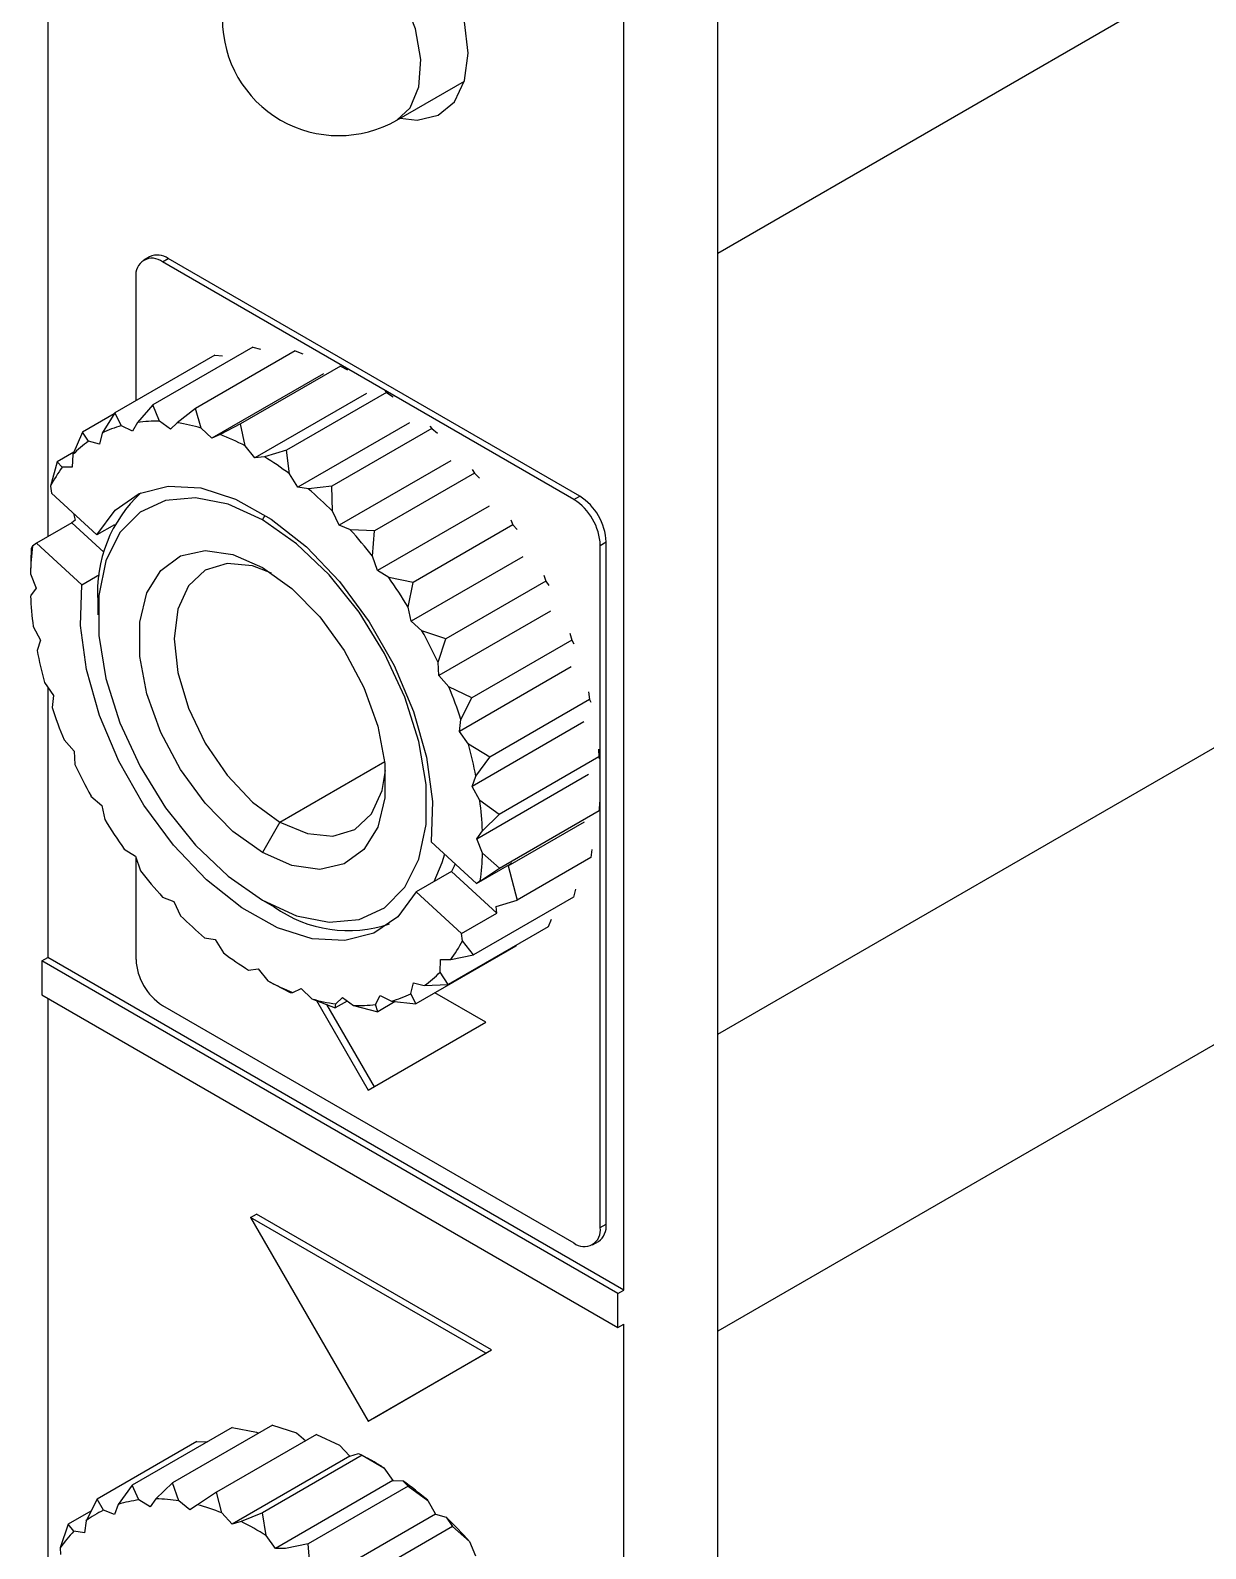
# Model space of a CAD drawing. Extents: x 437 to 795, y 364 to 621.
# Drawn here: x 436.9 to 465.18, y 474.1 to 510.62 of the extents above; entities that cross this region are included whole.
import ezdxf

# ---------------------------------------------------------------- set-up
doc = ezdxf.new("R2010")
doc.units = 0
doc.layers.get('0').update_dxf_attribs({"linetype": 'CONTINUOUS'})

msp = doc.modelspace()

# ---------------------------------------------------------------- linework, layer by layer
at = {"color": 7, "linetype": 'CONTINUOUS'}
for p, q in [((453.445, 376.29), (453.445, 586.141)), ((451.182, 480.317), (451.182, 579.527)), ((437.323, 524.728), (437.323, 498.441)), ((471.971, 515.949), (453.445, 505.254)), ((445.723, 508.463), (447.346, 509.4)), ((439.772, 505.175), (439.631, 505.094)), ((440.081, 505.049), (440.222, 505.131)), ((450.121, 499.416), (440.222, 505.131)), ((449.98, 499.334), (440.081, 505.049)), ((439.444, 504.682), (439.444, 501.716)), ((442.255, 502.999), (439.851, 501.611)), ((443.276, 502.908), (440.872, 501.521)), ((442.255, 502.999), (442.443, 502.951)), ((443.276, 502.908), (443.459, 502.837)), ((441.338, 502.809), (438.934, 501.421)), ((441.338, 502.809), (441.526, 502.788)), ((443.956, 502.358), (441.269, 500.807)), ((444.362, 502.541), (441.958, 501.153)), ((444.341, 502.539), (444.362, 502.541)), ((444.362, 502.541), (444.535, 502.451)), ((444.99, 501.888), (442.303, 500.337)), ((445.471, 501.911), (443.067, 500.523)), ((445.436, 501.938), (445.471, 501.911)), ((445.471, 501.911), (445.63, 501.806)), ((439.851, 501.611), (439.479, 501.19)), ((440.01, 501.218), (439.851, 501.611)), ((440.872, 501.521), (440.437, 501.18)), ((441.014, 501.054), (440.872, 501.521)), ((438.92, 501.399), (438.155, 500.958)), ((438.934, 501.421), (438.63, 500.932)), ((439.095, 501.111), (438.934, 501.421)), ((439.363, 500.976), (439.095, 501.111)), ((439.479, 501.19), (439.363, 500.976)), ((440.277, 501.023), (440.01, 501.218)), ((440.437, 501.18), (440.277, 501.023)), ((441.958, 501.153), (441.469, 500.901)), ((442.07, 500.627), (441.958, 501.153)), ((446.025, 501.182), (443.338, 499.631)), ((446.515, 501.1), (446.56, 501.042)), ((438.155, 500.958), (437.925, 500.415)), ((438.305, 500.738), (438.155, 500.958)), ((438.565, 500.668), (438.305, 500.738)), ((438.63, 500.932), (438.565, 500.668)), ((441.269, 500.807), (441.014, 501.054)), ((441.469, 500.901), (441.269, 500.807)), ((446.56, 501.042), (444.156, 499.654)), ((446.56, 501.042), (446.702, 500.928)), ((437.949, 500.472), (437.546, 500.239)), ((437.925, 500.415), (437.911, 500.112)), ((442.303, 500.337), (442.07, 500.627)), ((442.534, 500.364), (442.303, 500.337)), ((443.067, 500.523), (442.534, 500.364)), ((443.136, 499.953), (443.067, 500.523)), ((437.546, 500.239), (437.389, 499.658)), ((437.67, 500.114), (437.546, 500.239)), ((437.911, 500.112), (437.67, 500.114)), ((447.022, 500.267), (444.335, 498.716)), ((447.537, 500.055), (447.588, 499.967)), ((437.389, 499.658), (437.41, 499.485)), ((443.338, 499.631), (443.136, 499.953)), ((443.592, 499.589), (443.338, 499.631)), ((444.156, 499.654), (443.592, 499.589)), ((444.172, 499.057), (444.156, 499.654)), ((447.588, 499.967), (445.184, 498.579)), ((447.588, 499.967), (447.71, 499.851)), ((438.5, 498.484), (437.41, 499.485)), ((449.98, 499.334), (450.121, 499.416)), ((437.94, 498.998), (437.983, 498.836)), ((442.485, 498.844), (442.553, 498.962)), ((444.335, 498.716), (444.172, 499.057)), ((447.943, 499.177), (445.256, 497.626)), ((437.898, 498.773), (437.049, 498.284)), ((437.983, 498.836), (437.898, 498.773)), ((438.669, 498.066), (437.898, 498.773)), ((438.924, 498.729), (438.5, 498.484)), ((444.602, 498.607), (444.335, 498.716)), ((445.184, 498.579), (444.602, 498.607)), ((445.137, 497.974), (445.184, 498.579)), ((448.515, 498.729), (446.111, 497.341)), ((448.463, 498.845), (448.515, 498.729)), ((448.515, 498.729), (448.614, 498.616)), ((436.957, 498.215), (436.922, 498.155)), ((437.049, 498.284), (436.957, 498.215)), ((438.14, 497.282), (437.049, 498.284)), ((450.616, 498.232), (450.758, 498.314)), ((450.616, 481.82), (450.616, 498.232)), ((450.758, 481.901), (450.758, 498.314)), ((436.922, 498.155), (436.902, 497.551)), ((445.256, 497.626), (445.137, 497.974)), ((448.752, 497.956), (446.065, 496.405)), ((436.902, 497.551), (437.04, 497.205)), ((438.14, 497.282), (438.564, 497.527)), ((445.525, 497.456), (445.256, 497.626)), ((446.111, 497.341), (445.525, 497.456)), ((449.256, 497.515), (449.305, 497.374)), ((437.04, 497.205), (436.905, 497.014)), ((445.995, 496.745), (446.111, 497.341)), ((449.305, 497.374), (446.901, 495.986)), ((449.305, 497.374), (449.381, 497.27)), ((453.445, 486.473), (471.971, 497.168)), ((438.525, 496.884), (438.525, 496.558)), ((446.065, 496.405), (445.995, 496.745)), ((446.326, 496.179), (446.065, 496.405)), ((449.417, 496.65), (446.73, 495.098)), ((436.969, 496.282), (437.15, 495.948)), ((446.901, 495.986), (446.326, 496.179)), ((446.713, 495.419), (446.901, 495.986)), ((449.887, 496.117), (449.928, 495.955)), ((437.15, 495.948), (437.063, 495.703)), ((449.928, 495.955), (447.524, 494.567)), ((449.928, 495.955), (449.98, 495.866)), ((446.73, 495.098), (446.713, 495.419)), ((449.914, 495.308), (447.227, 493.757)), ((437.243, 494.933), (437.459, 494.623)), ((446.973, 494.825), (446.73, 495.098)), ((437.323, 494.819), (437.323, 488.318)), ((437.459, 494.623), (437.424, 494.335)), ((447.524, 494.567), (446.973, 494.825)), ((447.263, 494.045), (447.524, 494.567)), ((450.36, 494.526), (447.956, 493.139)), ((450.332, 494.705), (450.36, 494.526)), ((450.36, 494.526), (450.39, 494.457)), ((447.227, 493.757), (447.263, 494.045)), ((450.224, 493.984), (447.537, 492.432)), ((437.713, 493.555), (437.956, 493.281)), ((447.443, 493.447), (447.227, 493.757)), ((447.956, 493.139), (447.443, 493.447)), ((437.956, 493.281), (437.974, 492.961)), ((447.623, 492.677), (447.956, 493.139)), ((450.585, 493.143), (448.181, 491.755)), ((450.572, 493.332), (450.585, 493.143)), ((450.585, 493.143), (450.593, 493.097)), ((442.909, 491.577), (445.428, 493.031)), ((447.646, 491.175), (450.333, 492.726)), ((447.537, 492.432), (447.623, 492.677)), ((447.717, 492.098), (447.537, 492.432)), ((438.361, 492.201), (438.622, 491.975)), ((438.622, 491.975), (438.691, 491.635)), ((448.181, 491.755), (447.717, 492.098)), ((450.6, 492.052), (450.593, 491.857)), ((447.781, 491.366), (448.181, 491.755)), ((448.189, 490.469), (450.593, 491.857)), ((448.401, 490.524), (450.239, 491.585)), ((450.593, 491.857), (450.582, 491.838)), ((442.909, 491.577), (442.485, 490.842)), ((447.646, 491.175), (447.781, 491.366)), ((439.162, 490.924), (439.431, 490.754)), ((446.547, 491.098), (447.637, 490.096)), ((447.785, 490.829), (447.646, 491.175)), ((450.413, 490.913), (450.385, 490.72)), ((439.431, 490.754), (439.549, 490.406)), ((439.444, 490.714), (439.444, 488.269)), ((447.637, 490.096), (448.486, 490.586)), ((448.189, 490.469), (447.785, 490.829)), ((448.486, 490.586), (448.401, 490.524)), ((448.401, 490.524), (448.617, 489.699)), ((450.385, 490.72), (448.617, 489.699)), ((447.035, 490.386), (446.186, 489.896)), ((447.035, 490.386), (448.126, 489.384)), ((447.73, 490.165), (447.637, 490.096)), ((447.73, 490.165), (448.189, 490.469)), ((440.085, 489.773), (440.351, 489.664)), ((446.186, 489.896), (447.277, 488.895)), ((449.969, 489.773), (447.565, 488.385)), ((450.019, 489.96), (449.969, 489.773)), ((471.971, 490.024), (453.445, 479.329)), ((440.351, 489.664), (440.515, 489.323)), ((442.485, 489.699), (442.768, 489.536)), ((448.107, 489.542), (448.617, 489.699)), ((448.126, 489.384), (448.107, 489.542)), ((449.36, 489.055), (446.955, 487.667)), ((447.277, 488.895), (448.126, 489.384)), ((449.434, 489.23), (449.36, 489.055)), ((441.095, 488.791), (441.348, 488.749)), ((441.348, 488.749), (441.551, 488.427)), ((447.298, 488.722), (447.277, 488.895)), ((447.565, 488.385), (447.298, 488.722)), ((437.181, 488.236), (437.323, 488.318)), ((451.182, 480.317), (437.323, 488.318)), ((448.581, 488.592), (446.177, 487.204)), ((447.017, 488.266), (447.565, 488.385)), ((448.595, 488.613), (448.581, 488.592)), ((451.041, 480.236), (437.181, 488.236)), ((437.181, 488.236), (437.181, 487.42)), ((442.153, 488.016), (442.384, 488.043)), ((442.384, 488.043), (442.617, 487.753)), ((446.762, 487.965), (446.775, 488.268)), ((446.955, 487.667), (446.762, 487.965)), ((446.775, 488.268), (447.017, 488.266)), ((442.617, 487.753), (443.153, 487.472)), ((443.218, 487.479), (443.418, 487.573)), ((443.418, 487.573), (443.672, 487.326)), ((446.056, 487.448), (446.122, 487.711)), ((446.122, 487.711), (446.382, 487.642)), ((446.382, 487.642), (446.955, 487.667)), ((437.181, 487.42), (451.041, 479.419)), ((437.323, 487.338), (437.323, 472.982)), ((443.153, 487.472), (443.218, 487.479)), ((443.672, 487.326), (444.239, 487.104)), ((443.786, 487.281), (445.03, 485.126)), ((444.528, 487.271), (444.239, 487.104)), ((444.25, 487.2), (444.41, 487.357)), ((444.41, 487.357), (444.677, 487.162)), ((445.208, 487.189), (445.323, 487.404)), ((445.684, 487.259), (445.26, 487.014)), ((445.323, 487.404), (445.592, 487.269)), ((445.592, 487.269), (446.177, 487.204)), ((446.177, 487.204), (446.056, 487.448)), ((447.859, 486.759), (446.633, 487.467)), ((440.081, 487.167), (449.98, 481.452)), ((444.03, 487.186), (445.172, 485.208)), ((444.239, 487.104), (444.25, 487.2)), ((444.677, 487.162), (445.26, 487.014)), ((445.26, 487.014), (445.208, 487.189)), ((445.03, 485.126), (447.859, 486.759)), ((442.202, 482.064), (442.343, 482.145)), ((448, 478.88), (442.343, 482.145)), ((447.859, 478.798), (442.202, 482.064)), ((442.202, 482.064), (445.03, 477.165)), ((450.616, 481.82), (450.758, 481.901)), ((450.43, 481.408), (450.571, 481.489)), ((451.041, 480.236), (451.182, 480.317)), ((451.041, 479.419), (451.041, 480.236)), ((451.041, 479.419), (451.182, 479.501)), ((451.182, 380.291), (451.182, 479.501)), ((445.172, 477.246), (448, 478.88)), ((447.859, 478.798), (448, 478.88)), ((445.03, 477.165), (447.859, 478.798)), ((441.759, 477.009), (439.354, 475.621)), ((442.73, 477.066), (440.326, 475.678)), ((441.759, 477.009), (442.345, 476.903)), ((442.73, 477.066), (443.307, 476.881)), ((445.03, 477.165), (445.172, 477.246)), ((440.91, 476.674), (438.506, 475.286)), ((440.91, 476.674), (441.164, 476.666)), ((443.787, 476.843), (441.383, 475.455)), ((442.345, 476.903), (442.395, 476.872)), ((443.307, 476.881), (443.53, 476.694)), ((443.787, 476.843), (444.341, 476.591)), ((444.586, 476.322), (441.758, 474.689)), ((444.889, 476.348), (442.485, 474.96)), ((444.341, 476.591), (444.586, 476.322)), ((444.586, 476.322), (444.802, 476.384)), ((444.802, 476.384), (444.889, 476.348)), ((444.889, 476.348), (445.406, 476.044)), ((445.173, 476.184), (445.011, 476.278)), ((445.406, 476.044), (445.626, 475.737)), ((439.354, 475.621), (439.018, 475.163)), ((439.516, 475.27), (439.354, 475.621)), ((440.326, 475.678), (439.923, 475.294)), ((440.478, 475.248), (440.326, 475.678)), ((445.626, 475.737), (442.797, 474.104)), ((445.994, 475.6), (443.59, 474.212)), ((445.626, 475.737), (445.869, 475.731)), ((445.869, 475.731), (445.994, 475.6)), ((445.994, 475.6), (446.463, 475.26)), ((438.506, 475.286), (438.241, 474.767)), ((438.663, 475.023), (438.506, 475.286)), ((439.018, 475.163), (438.928, 474.922)), ((439.785, 475.106), (439.516, 475.27)), ((439.923, 475.294), (439.785, 475.106)), ((440.741, 475.028), (440.478, 475.248)), ((440.921, 475.155), (440.741, 475.028)), ((441.383, 475.455), (440.921, 475.155)), ((441.512, 474.958), (441.383, 475.455)), ((446.463, 475.26), (446.648, 474.927)), ((438.361, 475.002), (437.813, 474.686)), ((438.928, 474.922), (438.663, 475.023)), ((441.758, 474.689), (441.512, 474.958)), ((442.485, 474.96), (441.973, 474.751)), ((442.578, 474.411), (442.485, 474.96)), ((446.648, 474.927), (443.819, 473.295)), ((446.648, 474.927), (446.909, 474.854)), ((446.909, 474.854), (447.059, 474.629)), ((437.813, 474.686), (437.621, 474.121)), ((437.951, 474.516), (437.813, 474.686)), ((438.202, 474.481), (437.951, 474.516)), ((438.241, 474.767), (438.202, 474.481)), ((441.973, 474.751), (441.758, 474.689)), ((447.059, 474.629), (444.655, 473.241)), ((447.059, 474.629), (447.47, 474.27)), ((437.621, 474.121), (437.629, 473.954)), ((442.797, 474.104), (442.578, 474.411)), ((443.04, 474.098), (442.797, 474.104)), ((443.59, 474.212), (443.04, 474.098)), ((443.635, 473.627), (443.59, 474.212)), ((447.47, 474.27), (447.613, 473.925))]:
    msp.add_line(p, q, dxfattribs=at)
at = {"color": 7, "linetype": 'CONTINUOUS', "flags": 128}
for points in [[(447.434, 510.072), (447.351, 510.825), (447.105, 511.619), (446.716, 512.396), (446.213, 513.097), (445.632, 513.67), (445.017, 514.074), (444.414, 514.277), (443.867, 514.266), (443.416, 514.04), (443.096, 513.617), (442.997, 513.356)], [(445.723, 508.463), (446.038, 508.755), (446.253, 509.265), (446.298, 509.919), (446.166, 510.659), (445.871, 511.42), (445.439, 512.133), (444.907, 512.736), (444.323, 513.174)], [(445.797, 508.506), (446.213, 508.457), (446.716, 508.577), (447.105, 508.904), (447.351, 509.415), (447.434, 510.072)], [(438.5, 498.484), (438.941, 499.081), (439.522, 499.478), (440.218, 499.657), (441.002, 499.612), (441.84, 499.345), (442.699, 498.866), (443.544, 498.196), (444.339, 497.361), (445.053, 496.396), (445.655, 495.341), (446.121, 494.238), (446.433, 493.133), (446.577, 492.072), (446.547, 491.098)], [(442.485, 498.844), (441.661, 499.22), (440.874, 499.379), (440.157, 499.315), (439.542, 499.03), (439.055, 498.538), (438.719, 497.859), (438.547, 497.023), (438.547, 496.067), (438.719, 495.033), (439.055, 493.965), (439.542, 492.911), (440.157, 491.916), (440.874, 491.024), (441.661, 490.274), (442.485, 489.699)], [(442.485, 489.699), (443.308, 489.324), (444.095, 489.165), (444.812, 489.229), (445.427, 489.513), (445.914, 490.006), (446.251, 490.685), (446.423, 491.52), (446.423, 492.476), (446.251, 493.511), (445.914, 494.578), (445.427, 495.633), (444.812, 496.627), (444.095, 497.519), (443.308, 498.269), (442.485, 498.844)], [(442.485, 490.842), (441.774, 491.352), (441.105, 492.032), (440.515, 492.842), (440.041, 493.734), (439.708, 494.659), (439.537, 495.56), (439.537, 496.387), (439.708, 497.091), (440.041, 497.631), (440.515, 497.976), (441.105, 498.105), (441.774, 498.012), (442.485, 497.701)], [(442.705, 497.564), (442.25, 497.736), (441.636, 497.797), (441.109, 497.634), (440.704, 497.259), (440.45, 496.697), (440.363, 495.986), (440.45, 495.175), (440.704, 494.319), (441.109, 493.477), (441.636, 492.706), (442.25, 492.057), (442.909, 491.577)], [(442.485, 497.701), (443.195, 497.191), (443.865, 496.512), (444.454, 495.702), (444.929, 494.809), (445.262, 493.885), (445.433, 492.983), (445.433, 492.156), (445.262, 491.452), (444.929, 490.912), (444.454, 490.568), (443.865, 490.438), (443.195, 490.532), (442.485, 490.842)], [(446.186, 489.896), (445.745, 489.299), (445.165, 488.902), (444.469, 488.723), (443.685, 488.768), (442.846, 489.035), (441.987, 489.514), (441.143, 490.184), (440.347, 491.019), (439.634, 491.984), (439.032, 493.039), (438.565, 494.142), (438.254, 495.247), (438.11, 496.308), (438.14, 497.282)], [(442.909, 491.577), (443.568, 491.297), (444.182, 491.236), (444.709, 491.399), (445.114, 491.774), (445.368, 492.336), (445.446, 492.816)], [(446.866, 490.804), (446.803, 490.592), (446.611, 490.141)], [(447.123, 490.568), (447.1, 490.517), (447.035, 490.386)]]:
    msp.add_lwpolyline(points, dxfattribs=at)
at = {"color": 7, "linetype": 'CONTINUOUS'}
for centre, radius, start, end in [((444.323, 510.888), 2.8, 180, 299.9973), ((439.832, 504.745), 0.393, 50.7967, 189.214), ((439.958, 504.763), 0.453, 54.3824, 114.3071), ((439.805, 498.574), 2.635, 105.6459, 116.4897), ((439.908, 498.009), 3.21, 88.1851, 97.6891), ((439.794, 496.829), 4.398, 73.8849, 81.5888), ((439.831, 498.562), 2.658, 125.0364, 135.8167), ((439.23, 495.179), 6.144, 62.4687, 68.6324), ((438.186, 493.344), 8.257, 53.17, 58.2309), ((440.314, 498.171), 3.281, 143.6826, 153.0487), ((441.761, 497.11), 3.244, 132.6508, 183.9879), ((436.853, 491.667), 10.4, 45.2788, 49.6178), ((449.235, 498.169), 1.383, 2.6055, 57.3945), ((449.376, 498.251), 1.383, 2.6055, 57.3945), ((435.583, 490.443), 12.165, 38.2479, 42.1563), ((443.2, 497.367), 6.3, 172.2604, 178.3218), ((434.777, 489.828), 13.18, 31.656, 35.3612), ((445.327, 497.38), 8.429, 182.4948, 187.4865), ((434.747, 489.8), 13.219, 25.15, 28.8477), ((447.427, 497.717), 10.558, 190.9967, 195.2924), ((435.614, 490.172), 12.276, 18.39, 22.2749), ((449.073, 498.208), 12.276, 198.39, 202.2749), ((437.259, 490.663), 10.558, 10.9967, 15.2924), ((449.94, 498.579), 13.219, 205.15, 208.8477), ((439.36, 491), 8.429, 2.4948, 7.4865), ((449.91, 498.552), 13.18, 211.656, 215.3612), ((441.487, 491.013), 6.3, 352.2604, 358.3218), ((449.103, 497.937), 12.165, 218.2479, 222.1563), ((444.555, 492.048), 3.083, 234.5726, 288.7899), ((447.833, 496.713), 10.4, 225.2788, 229.6178), ((444.373, 490.209), 3.281, 323.6826, 333.0487), ((446.5, 495.036), 8.257, 233.17, 238.2309), ((440.826, 488.332), 1.383, 182.6055, 237.3945), ((444.856, 489.818), 2.658, 305.0364, 315.8167), ((445.457, 493.201), 6.144, 242.4687, 248.6324), ((444.893, 491.551), 4.398, 253.8849, 261.5888), ((444.881, 489.806), 2.635, 285.6459, 296.4897), ((444.779, 490.371), 3.21, 268.1851, 277.6891), ((450.228, 481.757), 0.393, 230.7967, 9.214), ((450.317, 481.853), 0.444, 305.0133, 6.2988), ((441.435, 469.714), 7.472, 57.8936, 59.9868), ((440.398, 468.214), 9.297, 49.28, 53.9561), ((439.861, 472.459), 2.832, 96.9824, 107.3147), ((439.899, 471.595), 3.699, 80.9868, 89.6331), ((439.589, 470.163), 5.167, 68.1428, 75.0619), ((439.78, 472.705), 2.573, 115.7321, 126.7489), ((439.045, 466.722), 11.312, 41.857, 45.9597), ((440.011, 472.462), 2.909, 135.0815, 145.2319), ((438.787, 468.383), 7.121, 57.8312, 63.4174)]:
    msp.add_arc(centre, radius, start, end, dxfattribs=at)

doc.saveas('drawing.dxf')
